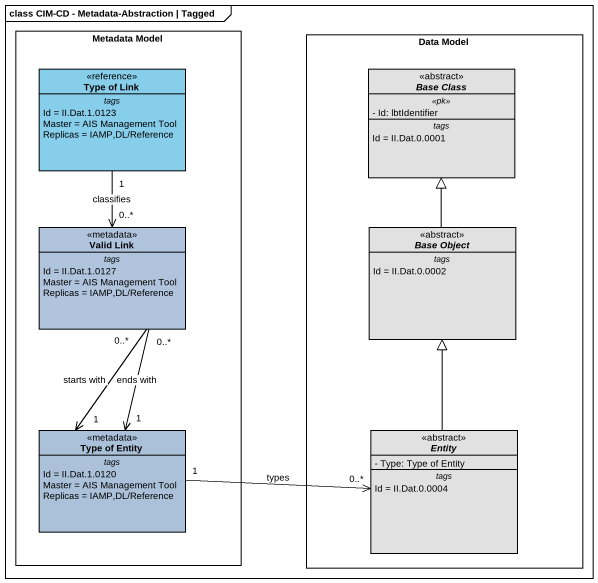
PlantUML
@startuml
mainframe class CIM-CD - Metadata-Abstraction | Tagged
hide circle
hide empty members
skinparam classAttributeIconSize 0
rectangle "Metadata Model" as Metadata_Model {
  class "Type of Link" as Type_of_Link <<reference>> #87CEEB {
    -- tags --
    Id = II.Dat.1.0123
    Master = AIS Management Tool
    Replicas = IAMP,DL/Reference
  }
  class "Valid Link" as Valid_Link <<metadata>> #B0C4DE {
    -- tags --
    Id = II.Dat.1.0127
    Master = AIS Management Tool
    Replicas = IAMP,DL/Reference
  }
  class "Type of Entity" as Type_of_Entity <<metadata>> #ABC1D9 {
    -- tags --
    Id = II.Dat.1.0120
    Master = AIS Management Tool
    Replicas = IAMP,DL/Reference
  }
}
rectangle "Data Model" as Data_Model {
  abstract class "Base Class" as Base_Class <<abstract>> #E1E1E1 {
    .. <<pk>> ..
    - Id: lbtIdentifier
    -- tags --
    Id = II.Dat.0.0001
  }
  abstract class "Base Object" as Base_Object <<abstract>> #E1E1E1 {
    -- tags --
    Id = II.Dat.0.0002
  }
  abstract class "Entity" as Entity_ <<abstract>> #E1E1E1 {
    - Type: Type of Entity
    -- tags --
    Id = II.Dat.0.0004
  }
}
Type_of_Link "1" --> "0..*" Valid_Link : classifies
Valid_Link "0..*" --> "1" Type_of_Entity : starts with
Base_Object -up-|> Base_Class
Type_of_Entity "1" <-up- "0..*" Valid_Link : ends with
Type_of_Entity "1" -right-> "0..*" Entity_ : types
Entity_ -up-|> Base_Object
@enduml
